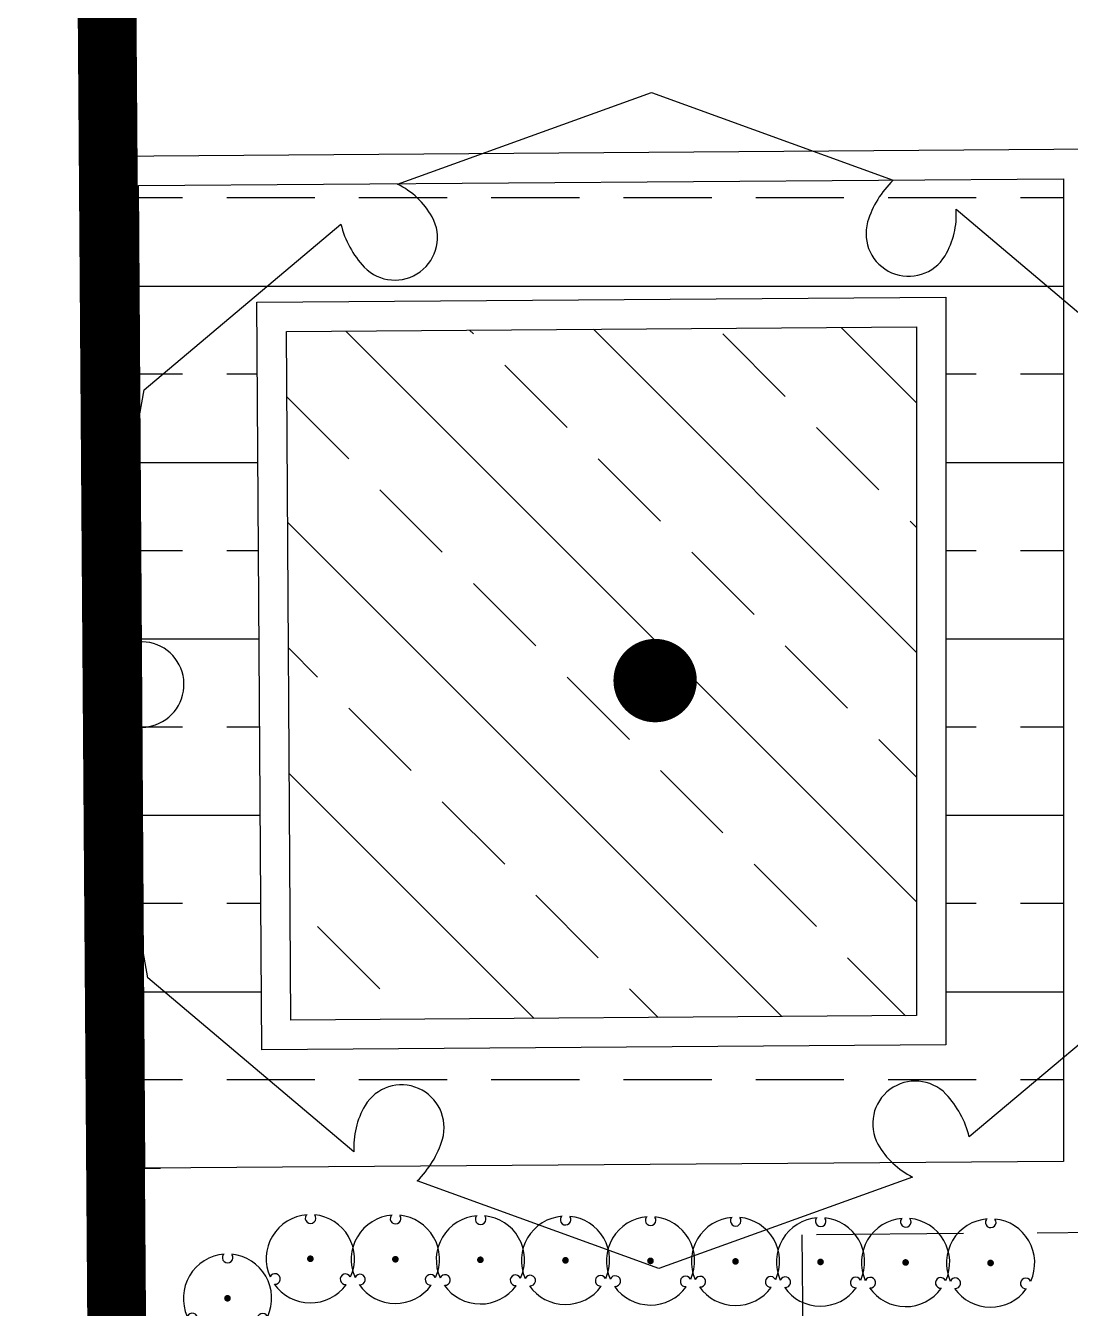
# Model space of a CAD drawing. Header units: feet. Extents: x 919634 to 928945, y 707022 to 708026.
# Drawn here: x 920102.47 to 920120.24, y 707261.41 to 707283.22 of the extents above; entities that cross this region are included whole.
import ezdxf

# ---------------------------------------------------------------- set-up
doc = ezdxf.new("R2010")
doc.units = ezdxf.units.FT
doc.header["$LTSCALE"] = 20
doc.header["$MEASUREMENT"] = 0
doc.linetypes.add('PHANTOM2', pattern=[1.25, 0.625, -0.125, 0.125, -0.125, 0.125, -0.125])
doc.linetypes.add('Site Plan$0$HIDDEN2', pattern=[0.1875, 0.125, -0.0625])
doc.layers.add('-u-site-propline', color=7, linetype='PHANTOM2', true_color=0xd10000)
for name, color, linetype in [('-u-site-xref', 7, 'Continuous'), ('L-002', 15, 'Continuous'), ('LK-SHRB-035M', 4, 'Continuous'), ('LK-SHRB-TRNK', 3, 'Continuous'), ('LK-TREE-050M', 2, 'Continuous'), ('LK-TREE-TRNK', 32, 'Continuous'), ('LP-PATT-GRND', 251, 'Continuous'), ('LP-PATT-SHAR', 4, 'Continuous'), ('LP-SHAR-BRDR-CONT', 123, 'Continuous'), ('LP-SHRB', 7, 'Continuous'), ('LP-TREE', 15, 'Continuous'), ('Site Plan$0$SP-BLDG-ROOF ABOVE', 4, 'Site Plan$0$HIDDEN2')]:
    doc.layers.add(name, color=color, linetype=linetype)
doc.layers.add('Site Plan$0$SP-SIDEWALK', color=2, linetype='Continuous', lineweight=25)
doc.layers.get('-u-site-xref').off()

# ---------------------------------------------------------------- blocks, each defined once
blk = doc.blocks.new('Site Plan')
at = {"layer": 'Site Plan$0$SP-BLDG-ROOF ABOVE'}
blk.add_lwpolyline([(920129.682, 707261.259), (920129.671, 707262.759), (920115.671, 707262.657), (920115.754, 707251.324), (920120.754, 707251.361)], dxfattribs=at)
at = {"layer": 'Site Plan$0$SP-SIDEWALK'}
blk.add_line((920140.188, 707281.262), (920103.881, 707280.997), dxfattribs=at)
blk = doc.blocks.new('SHRUB-LRG-020')
at = {"layer": 'LK-SHRB-035M'}
for centre, radius, start, end in [((0, 0), 0.5, 94.3498, 204.1975), ((0.002, 0.46), 0.06, 145.5617, 37.3741), ((0, 0), 0.5, 335.6607, 84.3619), ((-0.4, -0.229), 0.06, 265.5617, 157.3741), ((0, 0), 0.5, 215.058, 323.9795), ((0.398, -0.232), 0.06, 25.5617, 277.3741)]:
    blk.add_arc(centre, radius, start, end, dxfattribs=at)
at = {"layer": 'LK-SHRB-TRNK', "const_width": 0.0375}
blk.add_lwpolyline([(-0.019, 0, 1), (0.019, 0, 1)], format="xyb", close=True, dxfattribs=at)
blk = doc.blocks.new('TREE-SIMP-027')
at = {"layer": 'LK-TREE-050M'}
blk.add_lwpolyline([(0.2708, 0.4238), (0.4563, 0.2673), (0.4966, 0.0396, 0.127189), (0.4527, 0.0407, 0.875318), (0.4614, -0.0349, 0.149076), (0.5024, -0.0227), (0.4596, -0.2615), (0.2826, -0.4103, 0.127189), (0.2616, -0.3718, 0.875318), (0.2005, -0.417, 0.149076), (0.2316, -0.4464), (0.0033, -0.5288), (-0.214, -0.4499, 0.127189), (-0.1912, -0.4124, 0.875318), (-0.2609, -0.3821, 0.149076), (-0.2708, -0.4238), (-0.4563, -0.2673), (-0.4966, -0.0396, 0.127189), (-0.4527, -0.0407, 0.875318), (-0.4614, 0.0349, 0.149076), (-0.5024, 0.0227), (-0.4596, 0.2615), (-0.2826, 0.4103, 0.127189), (-0.2616, 0.3718, 0.875318), (-0.2005, 0.417, 0.149076), (-0.2316, 0.4464), (-0.0033, 0.5288), (0.214, 0.4499, 0.127189), (0.1912, 0.4124, 0.875318), (0.2609, 0.3821, 0.149076)], format="xyb", close=True, dxfattribs=at)
at = {"layer": 'LK-TREE-TRNK', "const_width": 0.0375}
blk.add_lwpolyline([(-0.0187, 0, 1), (0.0188, 0, 1)], format="xyb", close=True, dxfattribs=at)

msp = doc.modelspace()

# ---------------------------------------------------------------- block references
at = {"layer": '-u-site-xref'}
msp.add_blockref('Site Plan', (0, 0), dxfattribs=at)

# ---------------------------------------------------------------- next in the draw order: hatches: boundary and pattern name
at = {"layer": 'LP-PATT-GRND'}
h = msp.add_hatch(dxfattribs=at)
h.set_pattern_fill('ANSI33', color=256, scale=12, angle=135)
h.set_pattern_definition([(180, (920104.384, 707263.789), (-2e-16, -3), []), (180, (920102.884, 707265.289), (-2e-16, -3), [1.5, -0.75])])
h.paths.add_polyline_path([(920104.384, 707280.501), (920120.121, 707280.616), (920120.121, 707263.903), (920104.496, 707263.789)])
h.paths.add_polyline_path([(920106.397, 707278.516), (920118.121, 707278.601), (920118.121, 707265.889), (920106.483, 707265.804)], flags=16)
at = {"layer": 'LP-PATT-SHAR'}
h = msp.add_hatch(dxfattribs=at)
h.set_pattern_fill('ANSI33', color=256, scale=12, angle=90)
h.set_pattern_definition([(135, (920106.9007, 707266.3073), (-2.1213, -2.1213), []), (135, (920106.9007, 707268.4287), (-2.1213, -2.1213), [1.5, -0.75])])
h.paths.add_polyline_path([(920106.901, 707278.019), (920117.621, 707278.098), (920117.621, 707266.385), (920106.979, 707266.307)])

# ---------------------------------------------------------------- next in the draw order: linework, layer by layer
at = {"layer": '-u-site-propline', "const_width": 1}
msp.add_lwpolyline([(920947, 707545.92), (920946.201, 707600.835), (920548.473, 707598.249), (920114.576, 707595.417), (920115.105, 707522.895), (920102.967, 707404.748), (920105.543, 707051.813), (920991.697, 707057.367), (920991.473, 707093.125), (921085.439, 707093.799), (921082.202, 707546.78)], close=True, dxfattribs=at)
at = {"layer": 'L-002'}
for points in [[(920104.384, 707280.501), (920120.121, 707280.616), (920120.121, 707263.903), (920104.496, 707263.789)], [(920106.397, 707278.516), (920118.121, 707278.601), (920118.121, 707265.889), (920106.483, 707265.804)]]:
    msp.add_lwpolyline(points, close=True, dxfattribs=at)
at = {"layer": 'LP-SHAR-BRDR-CONT'}
msp.add_lwpolyline([(920106.901, 707278.019), (920117.621, 707278.098), (920117.621, 707266.385), (920106.979, 707266.307)], close=True, dxfattribs=at)

# ---------------------------------------------------------------- next in the draw order: block references
at = {"layer": 'LP-SHRB', "xscale": 1.502163410681632, "yscale": 1.502163410681632, "zscale": 1.502163410681632}
for p in [(920107.31, 707262.25), (920108.756, 707262.241), (920110.202, 707262.232), (920111.649, 707262.223), (920113.095, 707262.214), (920114.541, 707262.205), (920115.987, 707262.196), (920117.434, 707262.187), (920118.88, 707262.178), (920105.9, 707261.578)]:
    msp.add_blockref('SHRUB-LRG-020', p, dxfattribs=at)
at = {"layer": 'LP-TREE', "xscale": 18.91141011540282, "yscale": 18.91141011540282, "zscale": 18.91141011540282}
msp.add_blockref('TREE-SIMP-027', (920113.173, 707272.082, 72), dxfattribs=at)

doc.saveas('drawing.dxf')
